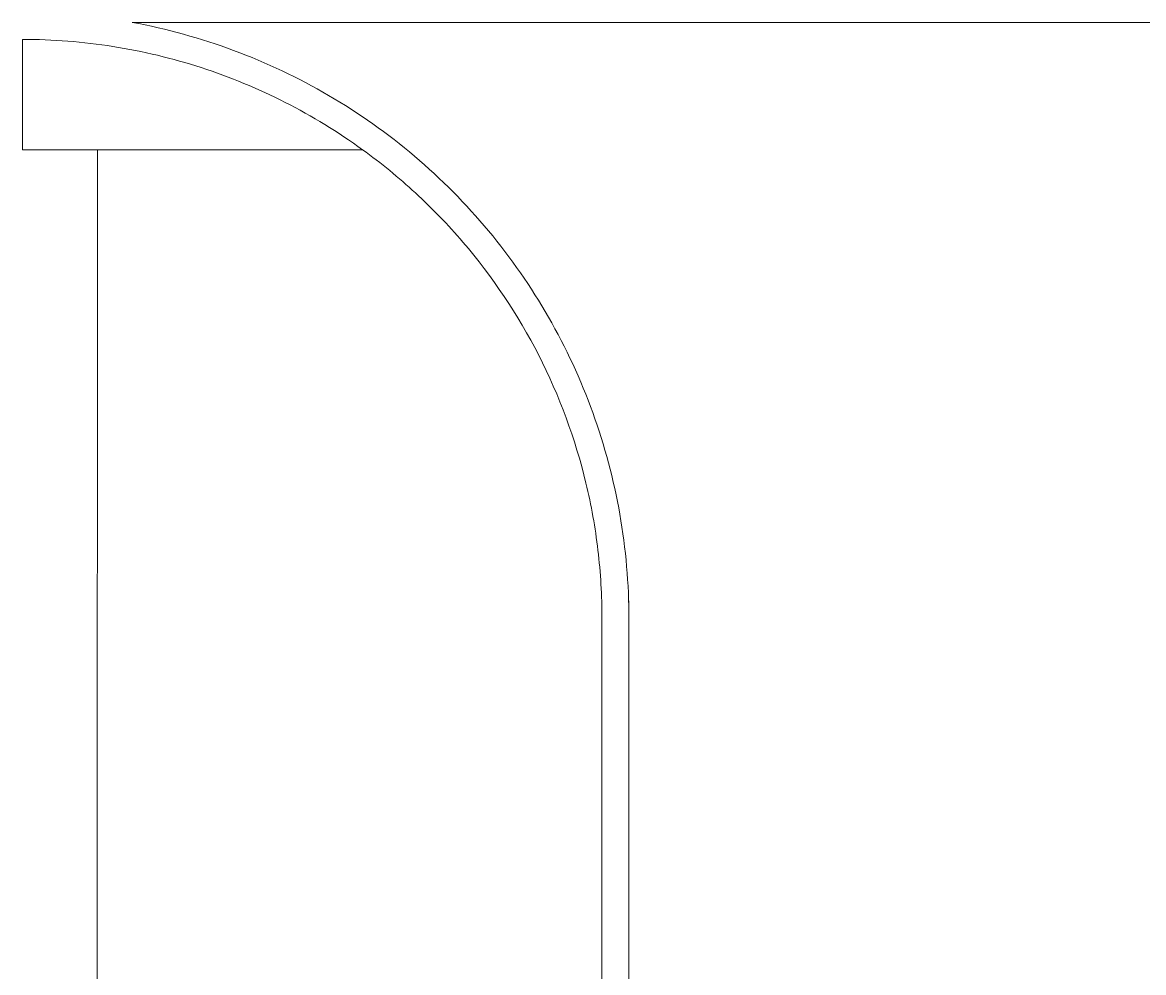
# Model space of a CAD drawing. Header units: metres. Extents: x -55 to 260, y -121 to 64.
# Drawn here: x -34.29 to -17.66, y 28.05 to 42.14 of the extents above; entities that cross this region are included whole.
import ezdxf

# ---------------------------------------------------------------- set-up
doc = ezdxf.new("R2010")
doc.units = ezdxf.units.M
for name, color, linetype, lineweight in [('0-1', 7, 'Continuous', 5), ('46BANQ-1', 253, 'Continuous', 5), ('70LINEA-1', 254, 'Continuous', 5)]:
    doc.layers.add(name, color=color, linetype=linetype, lineweight=lineweight)

# ---------------------------------------------------------------- blocks, each defined once
blk = doc.blocks.new('22011_AR_rvt-1-A1 _ A700')
at = {"layer": '46BANQ-1'}
for p, q in [((-32.662, 42.142), (-9.852, 42.142)), ((-33.181, 20.8), (-33.18, 40.253)), ((-25.692, 33.301), (-25.692, 25.216)), ((-25.292, 29.064), (-25.292, 33.29)), ((-25.292, 20.8), (-25.292, 29.064))]:
    blk.add_line(p, q, dxfattribs=at)
for points in [[(-25.292, 33.29), (-25.292, 33.811), (-25.382, 34.853), (-25.786, 36.368), (-26.446, 37.791), (-27.341, 39.078), (-28.445, 40.192), (-29.725, 41.098), (-31.142, 41.769), (-32.149, 42.047), (-32.662, 42.142)], [(-25.298, 33.628), (-25.294, 33.516), (-25.292, 33.403), (-25.292, 33.29)]]:
    blk.add_open_spline(points, degree=3, dxfattribs=at)
blk.add_open_spline([(-29.244, 40.253), (-28.97, 40.055), (-28.446, 39.627), (-27.506, 38.653), (-26.56, 37.241), (-25.97, 35.646), (-25.732, 34.314), (-25.692, 33.638), (-25.692, 33.301)], degree=3, knots=[-1, -1, -1, -1, -0.875, -0.75, -0.5, -0.25, -0.125, 0, 0, 0, 0], dxfattribs=at)
blk = doc.blocks.new('22011_AR_rvt-2-A1 _ A700')
at = {"layer": '46BANQ-1'}
for p, q in [((-32.662, 42.142), (-9.852, 42.142)), ((-33.181, 20.8), (-33.18, 40.253)), ((-25.692, 33.301), (-25.692, 25.216)), ((-25.292, 29.064), (-25.292, 33.29)), ((-25.292, 20.8), (-25.292, 29.064))]:
    blk.add_line(p, q, dxfattribs=at)
for points in [[(-25.292, 33.29), (-25.292, 33.811), (-25.382, 34.853), (-25.786, 36.368), (-26.446, 37.791), (-27.341, 39.078), (-28.445, 40.192), (-29.725, 41.098), (-31.142, 41.769), (-32.149, 42.047), (-32.662, 42.142)], [(-25.298, 33.628), (-25.294, 33.516), (-25.292, 33.403), (-25.292, 33.29)]]:
    blk.add_open_spline(points, degree=3, dxfattribs=at)
blk.add_open_spline([(-29.244, 40.253), (-28.97, 40.055), (-28.446, 39.627), (-27.506, 38.653), (-26.56, 37.241), (-25.97, 35.646), (-25.732, 34.314), (-25.692, 33.638), (-25.692, 33.301)], degree=3, knots=[-1, -1, -1, -1, -0.875, -0.75, -0.5, -0.25, -0.125, 0, 0, 0, 0], dxfattribs=at)
at = {"layer": '70LINEA-1'}
for p, q in [((-34.292, 40.253), (-34.292, 41.89)), ((-29.244, 40.253), (-34.292, 40.253))]:
    blk.add_line(p, q, dxfattribs=at)
blk.add_open_spline([(-34.292, 41.89), (-33.842, 41.89), (-32.943, 41.82), (-31.627, 41.504), (-30.377, 40.987), (-29.608, 40.517), (-29.244, 40.253)], degree=3, dxfattribs=at)

msp = doc.modelspace()

# ---------------------------------------------------------------- block references
at = {"layer": '0-1'}
for name in ['22011_AR_rvt-2-A1 _ A700', '22011_AR_rvt-1-A1 _ A700']:
    msp.add_blockref(name, (0, 0), dxfattribs=at)

doc.saveas('drawing.dxf')
